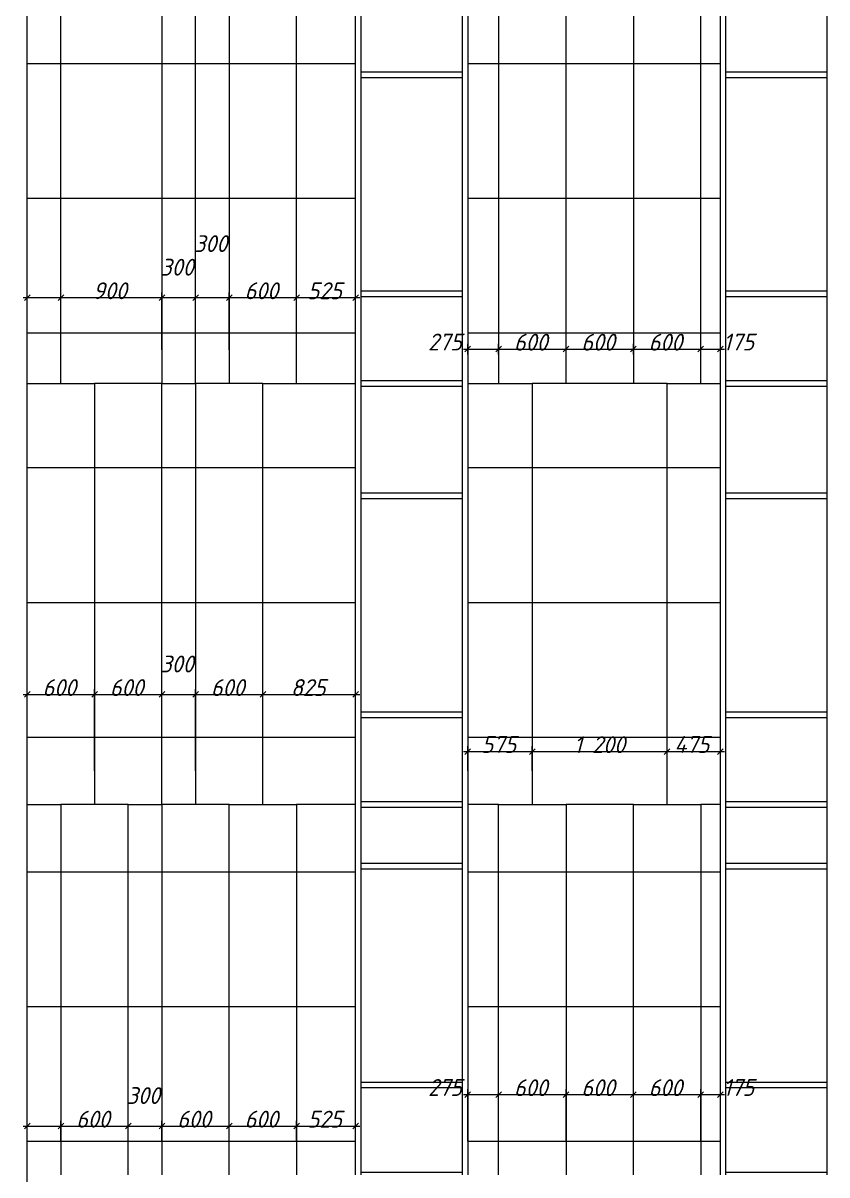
# Model space of a CAD drawing. Header units: millimetres. Extents: x 1499747 to 4230374, y -28481 to 441852.
# Drawn here: x 2723874 to 2731037, y 192584 to 202844 of the extents above; entities that cross this region are included whole.
import ezdxf
from ezdxf.xclip import XClip

# ---------------------------------------------------------------- set-up
doc = ezdxf.new("R2010")
doc.units = ezdxf.units.MM
doc.header["$MEASUREMENT"] = 0
doc.header["$XCLIPFRAME"] = 0
for name, color, linetype, lineweight in [('1 Фасад_42_Витражные окна_Ном._пера__1_Ном._пера__7', 7, 'Continuous', 18), ('1 Фасад_42_Выступы_Ном._пера__1_Ном._пера__7', 7, 'Continuous', 18), ('1 Фасад_42_Отделка керамика_Ном._пера__1_Ном._пера__7', 7, 'Continuous', 18), ('1 Фасад_42_Отделка керамика_Ном._пера__74_Ном._пера__255', 255, 'Continuous', 18), ('1 Фасад_42_Сетка кладки_Ном._пера__20_Ном._пера__1', 1, 'Continuous', 18), ('1 Фасад_42_Сетка кладки_Ном._пера__62_Ном._пера__253', 252, 'Continuous', 18), ('Кабель 2х6 mm', 150, 'Continuous', 30)]:
    doc.layers.add(name, color=color, linetype=linetype, lineweight=lineweight)
doc.styles.add('СГЕНЕРИР_СТИЛЬ_1', font='')
doc.styles.get('СГЕНЕРИР_СТИЛЬ_1').set_extended_font_data('GOST Common', italic=True)

# ---------------------------------------------------------------- blocks, each defined once
blk = doc.blocks.new('Чертеж_5_42', base_point=(1557140, 9891))
at = {"layer": '1 Фасад_42_Витражные окна_Ном._пера__1_Ном._пера__7', "color": 252, "linetype": 'Continuous', "true_color": 0x939598}
for p, q in [((1533165, 53016), (1533165, 53691)), ((1534065, 53691), (1534065, 53016)), ((1536415, 53016), (1536415, 53691)), ((1537315, 53691), (1537315, 53016)), ((1533165, 52991), (1533165, 53016)), ((1533165, 53016), (1533395, 53016)), ((1533165, 52966), (1533165, 52991)), ((1533165, 51066), (1533165, 52966)), ((1533165, 52966), (1533395, 52966)), ((1533395, 53016), (1534065, 53016)), ((1533395, 52966), (1534065, 52966)), ((1534065, 53016), (1534065, 52991)), ((1534065, 52991), (1534065, 52966)), ((1534065, 52966), (1534065, 51066)), ((1536415, 52991), (1536415, 53016)), ((1536415, 53016), (1536645, 53016)), ((1536415, 52966), (1536415, 52991)), ((1536415, 51066), (1536415, 52966)), ((1536415, 52966), (1536645, 52966)), ((1536645, 53016), (1537315, 53016)), ((1536645, 52966), (1537315, 52966)), ((1537315, 53016), (1537315, 52991)), ((1537315, 52991), (1537315, 52966)), ((1537315, 52966), (1537315, 51066)), ((1533165, 51041), (1533165, 51066)), ((1533165, 51066), (1533395, 51066)), ((1533165, 51016), (1533165, 51041)), ((1533165, 51016), (1533395, 51016)), ((1533165, 50266), (1533165, 51016)), ((1533395, 51066), (1534065, 51066)), ((1533395, 51016), (1534065, 51016)), ((1534065, 51066), (1534065, 51041)), ((1534065, 51041), (1534065, 51016)), ((1534065, 51016), (1534065, 50266)), ((1536415, 51041), (1536415, 51066)), ((1536415, 51066), (1536645, 51066)), ((1536415, 51016), (1536415, 51041)), ((1536415, 51016), (1536645, 51016)), ((1536415, 50266), (1536415, 51016)), ((1536645, 51066), (1537315, 51066)), ((1536645, 51016), (1537315, 51016)), ((1537315, 51066), (1537315, 51041)), ((1537315, 51041), (1537315, 51016)), ((1537315, 51016), (1537315, 50266)), ((1533165, 50266), (1533395, 50266)), ((1533165, 50241), (1533165, 50266)), ((1533165, 50216), (1533165, 50241)), ((1533165, 50216), (1533395, 50216)), ((1533165, 49266), (1533165, 50216)), ((1533395, 50266), (1534065, 50266)), ((1533395, 50216), (1534065, 50216)), ((1534065, 50266), (1534065, 50241)), ((1534065, 50241), (1534065, 50216)), ((1534065, 50216), (1534065, 49266)), ((1536415, 50266), (1536645, 50266)), ((1536415, 50241), (1536415, 50266)), ((1536415, 50216), (1536415, 50241)), ((1536415, 50216), (1536645, 50216)), ((1536415, 49266), (1536415, 50216)), ((1536645, 50266), (1537315, 50266)), ((1536645, 50216), (1537315, 50216)), ((1537315, 50266), (1537315, 50241)), ((1537315, 50241), (1537315, 50216)), ((1537315, 50216), (1537315, 49266)), ((1533165, 49266), (1533395, 49266)), ((1533165, 49241), (1533165, 49266)), ((1533395, 49266), (1534065, 49266)), ((1534065, 49266), (1534065, 49241)), ((1536415, 49266), (1536645, 49266)), ((1536415, 49241), (1536415, 49266)), ((1536645, 49266), (1537315, 49266)), ((1537315, 49266), (1537315, 49241)), ((1533165, 49216), (1533165, 49241)), ((1533165, 47316), (1533165, 49216)), ((1533165, 49216), (1533395, 49216)), ((1533395, 49216), (1534065, 49216)), ((1534065, 49241), (1534065, 49216)), ((1534065, 49216), (1534065, 47316)), ((1536415, 49216), (1536415, 49241)), ((1536415, 47316), (1536415, 49216)), ((1536415, 49216), (1536645, 49216)), ((1536645, 49216), (1537315, 49216)), ((1537315, 49241), (1537315, 49216)), ((1537315, 49216), (1537315, 47316)), ((1533165, 47291), (1533165, 47316)), ((1533165, 47316), (1533395, 47316)), ((1533395, 47316), (1534065, 47316)), ((1534065, 47316), (1534065, 47291)), ((1536415, 47291), (1536415, 47316)), ((1536415, 47316), (1536645, 47316)), ((1536645, 47316), (1537315, 47316)), ((1537315, 47316), (1537315, 47291)), ((1533165, 47266), (1533165, 47291)), ((1533165, 47266), (1533395, 47266)), ((1533165, 46516), (1533165, 47266)), ((1533395, 47266), (1534065, 47266)), ((1534065, 47291), (1534065, 47266)), ((1534065, 47266), (1534065, 46516)), ((1536415, 47266), (1536415, 47291)), ((1536415, 47266), (1536645, 47266)), ((1536415, 46516), (1536415, 47266)), ((1536645, 47266), (1537315, 47266)), ((1537315, 47291), (1537315, 47266)), ((1537315, 47266), (1537315, 46516)), ((1533165, 46516), (1533395, 46516)), ((1533165, 46491), (1533165, 46516)), ((1533165, 46466), (1533165, 46491)), ((1533395, 46516), (1534065, 46516)), ((1534065, 46516), (1534065, 46491)), ((1534065, 46491), (1534065, 46466)), ((1536415, 46516), (1536645, 46516)), ((1536415, 46491), (1536415, 46516)), ((1536415, 46466), (1536415, 46491)), ((1536645, 46516), (1537315, 46516)), ((1537315, 46516), (1537315, 46491)), ((1537315, 46491), (1537315, 46466)), ((1533165, 46466), (1533395, 46466)), ((1533165, 45966), (1533165, 46466)), ((1533395, 46466), (1534065, 46466)), ((1534065, 46466), (1534065, 45966)), ((1536415, 46466), (1536645, 46466)), ((1536415, 45966), (1536415, 46466)), ((1536645, 46466), (1537315, 46466)), ((1537315, 46466), (1537315, 45966)), ((1533165, 45941), (1533165, 45966)), ((1533395, 45966), (1533165, 45966)), ((1534065, 45966), (1533395, 45966)), ((1534065, 45966), (1534065, 45941)), ((1536415, 45941), (1536415, 45966)), ((1536645, 45966), (1536415, 45966)), ((1537315, 45966), (1536645, 45966)), ((1537315, 45966), (1537315, 45941)), ((1533165, 45916), (1533165, 45941)), ((1533395, 45916), (1533165, 45916)), ((1533165, 44016), (1533165, 45916)), ((1534065, 45916), (1533395, 45916)), ((1534065, 45941), (1534065, 45916)), ((1534065, 45916), (1534065, 44016)), ((1536415, 45916), (1536415, 45941)), ((1536645, 45916), (1536415, 45916)), ((1536415, 44016), (1536415, 45916)), ((1537315, 45916), (1536645, 45916)), ((1537315, 45941), (1537315, 45916)), ((1537315, 45916), (1537315, 44016)), ((1533165, 43991), (1533165, 44016)), ((1533395, 44016), (1533165, 44016)), ((1534065, 44016), (1533395, 44016)), ((1534065, 44016), (1534065, 43991)), ((1536415, 43991), (1536415, 44016)), ((1536645, 44016), (1536415, 44016)), ((1537315, 44016), (1536645, 44016)), ((1537315, 44016), (1537315, 43991)), ((1533165, 43966), (1533165, 43991)), ((1533395, 43966), (1533165, 43966)), ((1533165, 43216), (1533165, 43966)), ((1534065, 43966), (1533395, 43966)), ((1534065, 43991), (1534065, 43966)), ((1534065, 43966), (1534065, 43216)), ((1536415, 43966), (1536415, 43991)), ((1536645, 43966), (1536415, 43966)), ((1536415, 43216), (1536415, 43966)), ((1537315, 43966), (1536645, 43966)), ((1537315, 43991), (1537315, 43966)), ((1537315, 43966), (1537315, 43216)), ((1533165, 43216), (1533395, 43216)), ((1533165, 43191), (1533165, 43216)), ((1533395, 43216), (1534065, 43216)), ((1534065, 43216), (1534065, 43191)), ((1536415, 43216), (1536645, 43216)), ((1536415, 43191), (1536415, 43216)), ((1536645, 43216), (1537315, 43216)), ((1537315, 43216), (1537315, 43191))]:
    blk.add_line(p, q, dxfattribs=at)
at = {"layer": '1 Фасад_42_Выступы_Ном._пера__1_Ном._пера__7', "color": 252, "linetype": 'Continuous', "true_color": 0x939598}
for p, q in [((1530190, 46491), (1530190, 54741)), ((1530190, 16341), (1530190, 46491))]:
    blk.add_line(p, q, dxfattribs=at)
at = {"layer": '1 Фасад_42_Отделка керамика_Ном._пера__1_Ном._пера__7', "color": 252, "linetype": 'Continuous', "true_color": 0x939598}
for p, q in [((1533115, 50241), (1533115, 53541)), ((1534115, 53541), (1534115, 50241)), ((1536365, 50241), (1536365, 53541)), ((1530490, 50241), (1530790, 50241)), ((1531390, 50241), (1530790, 50241)), ((1530790, 50241), (1530790, 46491)), ((1531390, 46491), (1531390, 50241)), ((1532290, 50241), (1531690, 50241)), ((1531690, 50241), (1531690, 46491)), ((1532290, 46491), (1532290, 50241)), ((1532590, 50241), (1533115, 50241)), ((1533115, 46491), (1533115, 50241)), ((1534115, 50241), (1534115, 46491)), ((1534115, 50241), (1534390, 50241)), ((1535890, 50241), (1534690, 50241)), ((1534690, 50241), (1534690, 46491)), ((1535890, 46491), (1535890, 50241)), ((1536190, 50241), (1536365, 50241)), ((1536365, 46491), (1536365, 50241)), ((1530190, 46491), (1530490, 46491)), ((1531090, 46491), (1530490, 46491)), ((1530490, 46491), (1530490, 43191)), ((1531090, 46491), (1531390, 46491)), ((1531090, 43191), (1531090, 46491)), ((1531990, 46491), (1531390, 46491)), ((1531390, 46491), (1531390, 43191)), ((1531990, 46491), (1532290, 46491)), ((1531990, 43191), (1531990, 46491)), ((1532290, 46491), (1532590, 46491)), ((1533115, 46491), (1532590, 46491)), ((1532590, 46491), (1532590, 43191)), ((1533115, 43191), (1533115, 46491)), ((1534390, 46491), (1534115, 46491)), ((1534115, 46491), (1534115, 43191)), ((1534390, 46491), (1534690, 46491)), ((1534390, 43191), (1534390, 46491)), ((1534690, 46491), (1534990, 46491)), ((1535590, 46491), (1534990, 46491)), ((1534990, 46491), (1534990, 43191)), ((1535590, 46491), (1535890, 46491)), ((1535590, 43191), (1535590, 46491)), ((1535890, 46491), (1536190, 46491)), ((1536365, 46491), (1536190, 46491)), ((1536190, 46491), (1536190, 43191)), ((1536365, 43191), (1536365, 46491))]:
    blk.add_line(p, q, dxfattribs=at)
at = {"layer": '1 Фасад_42_Отделка керамика_Ном._пера__74_Ном._пера__255', "color": 252, "linetype": 'Continuous', "true_color": 0x939598}
for p, q in [((1530490, 50241), (1530490, 53541)), ((1531390, 53541), (1531390, 50241)), ((1531690, 50241), (1531690, 53541)), ((1531990, 53541), (1531990, 50241)), ((1532590, 50241), (1532590, 53541)), ((1534390, 53541), (1534390, 50241)), ((1534990, 50241), (1534990, 53541)), ((1535590, 53541), (1535590, 50241)), ((1536190, 50241), (1536190, 53541)), ((1530190, 50241), (1530490, 50241)), ((1531390, 50241), (1531690, 50241)), ((1532290, 50241), (1532590, 50241)), ((1534390, 50241), (1534690, 50241)), ((1535890, 50241), (1536190, 50241))]:
    blk.add_line(p, q, dxfattribs=at)
at = {"layer": '1 Фасад_42_Сетка кладки_Ном._пера__20_Ном._пера__1', "color": 252, "linetype": 'Continuous', "true_color": 0x939598}
for p, q in [((1530153, 51005), (1530190, 51005)), ((1530215, 51030), (1530165, 50980)), ((1530190, 50541), (1530190, 51052)), ((1530190, 51005), (1530490, 51005)), ((1530515, 51030), (1530465, 50980)), ((1530515, 51030), (1530465, 50980)), ((1530490, 50541), (1530490, 51052)), ((1530490, 50541), (1530490, 51052)), ((1530490, 51005), (1531390, 51005)), ((1531415, 51030), (1531365, 50980)), ((1531415, 51030), (1531365, 50980)), ((1531390, 50541), (1531390, 51052)), ((1531390, 50541), (1531390, 51052)), ((1531390, 51005), (1531690, 51005)), ((1531715, 51030), (1531665, 50980)), ((1531715, 51030), (1531665, 50980)), ((1531690, 50541), (1531690, 51052)), ((1531690, 50541), (1531690, 51052)), ((1531690, 51005), (1531990, 51005)), ((1532015, 51030), (1531965, 50980)), ((1532015, 51030), (1531965, 50980)), ((1531990, 50541), (1531990, 51052)), ((1531990, 50541), (1531990, 51052)), ((1531990, 51005), (1532590, 51005)), ((1532615, 51030), (1532565, 50980)), ((1532615, 51030), (1532565, 50980)), ((1532590, 50541), (1532590, 51052)), ((1532590, 50541), (1532590, 51052)), ((1532590, 51005), (1533115, 51005)), ((1533090, 50980), (1533140, 51030)), ((1533115, 50541), (1533115, 51052)), ((1533115, 51005), (1533153, 51005)), ((1534115, 50500), (1534115, 50594)), ((1534390, 50500), (1534390, 50594)), ((1534390, 50500), (1534390, 50594)), ((1534990, 50500), (1534990, 50594)), ((1534990, 50500), (1534990, 50594)), ((1535590, 50500), (1535590, 50594)), ((1535590, 50500), (1535590, 50594)), ((1536190, 50500), (1536190, 50594)), ((1536190, 50500), (1536190, 50594)), ((1536365, 50500), (1536365, 50594)), ((1534078, 50547), (1534115, 50547)), ((1534140, 50572), (1534090, 50522)), ((1534115, 50547), (1534390, 50547)), ((1534415, 50572), (1534365, 50522)), ((1534415, 50572), (1534365, 50522)), ((1534390, 50547), (1534990, 50547)), ((1535015, 50572), (1534965, 50522)), ((1535015, 50572), (1534965, 50522)), ((1534990, 50547), (1535590, 50547)), ((1535615, 50572), (1535565, 50522)), ((1535615, 50572), (1535565, 50522)), ((1535590, 50547), (1536190, 50547)), ((1536215, 50572), (1536165, 50522)), ((1536215, 50572), (1536165, 50522)), ((1536190, 50547), (1536365, 50547)), ((1536340, 50522), (1536390, 50572)), ((1536365, 50547), (1536403, 50547)), ((1530190, 46791), (1530190, 47518)), ((1530790, 46791), (1530790, 47518)), ((1530790, 46791), (1530790, 47518)), ((1531390, 46791), (1531390, 47518)), ((1531390, 46791), (1531390, 47518)), ((1531690, 46791), (1531690, 47518)), ((1531690, 46791), (1531690, 47518)), ((1532290, 46791), (1532290, 47518)), ((1532290, 46791), (1532290, 47518)), ((1533115, 46791), (1533115, 47518)), ((1530153, 47471), (1530190, 47471)), ((1530215, 47496), (1530165, 47446)), ((1530190, 47471), (1530790, 47471)), ((1530815, 47496), (1530765, 47446)), ((1530815, 47496), (1530765, 47446)), ((1530790, 47471), (1531390, 47471)), ((1531415, 47496), (1531365, 47446)), ((1531415, 47496), (1531365, 47446)), ((1531390, 47471), (1531690, 47471)), ((1531715, 47496), (1531665, 47446)), ((1531715, 47496), (1531665, 47446)), ((1531690, 47471), (1532290, 47471)), ((1532315, 47496), (1532265, 47446)), ((1532315, 47496), (1532265, 47446)), ((1532290, 47471), (1533115, 47471)), ((1533090, 47446), (1533140, 47496)), ((1533115, 47471), (1533153, 47471)), ((1534115, 46791), (1534115, 47009)), ((1534690, 46791), (1534690, 47009)), ((1534690, 46791), (1534690, 47009)), ((1535890, 46791), (1535890, 47009)), ((1535890, 46791), (1535890, 47009)), ((1536365, 46791), (1536365, 47009)), ((1534078, 46962), (1534115, 46962)), ((1534140, 46987), (1534090, 46937)), ((1534115, 46962), (1534690, 46962)), ((1534715, 46987), (1534665, 46937)), ((1534715, 46987), (1534665, 46937)), ((1534690, 46962), (1535890, 46962)), ((1535915, 46987), (1535865, 46937)), ((1535915, 46987), (1535865, 46937)), ((1535890, 46962), (1536365, 46962)), ((1536340, 46937), (1536390, 46987)), ((1536365, 46962), (1536403, 46962)), ((1534140, 43932), (1534090, 43882)), ((1534115, 43491), (1534115, 43954)), ((1534415, 43932), (1534365, 43882)), ((1534415, 43932), (1534365, 43882)), ((1534390, 43491), (1534390, 43954)), ((1534390, 43491), (1534390, 43954)), ((1535015, 43932), (1534965, 43882)), ((1535015, 43932), (1534965, 43882)), ((1534990, 43491), (1534990, 43954)), ((1534990, 43491), (1534990, 43954)), ((1535615, 43932), (1535565, 43882)), ((1535615, 43932), (1535565, 43882)), ((1535590, 43491), (1535590, 43954)), ((1535590, 43491), (1535590, 43954)), ((1536215, 43932), (1536165, 43882)), ((1536215, 43932), (1536165, 43882)), ((1536190, 43491), (1536190, 43954)), ((1536190, 43491), (1536190, 43954)), ((1536340, 43882), (1536390, 43932)), ((1536365, 43491), (1536365, 43954)), ((1534078, 43907), (1534115, 43907)), ((1534115, 43907), (1534390, 43907)), ((1534390, 43907), (1534990, 43907)), ((1534990, 43907), (1535590, 43907)), ((1535590, 43907), (1536190, 43907)), ((1536190, 43907), (1536365, 43907)), ((1536365, 43907), (1536403, 43907)), ((1530153, 43627), (1530190, 43627)), ((1530215, 43652), (1530165, 43602)), ((1530190, 43491), (1530190, 43674)), ((1530190, 43627), (1530490, 43627)), ((1530515, 43652), (1530465, 43602)), ((1530515, 43652), (1530465, 43602)), ((1530490, 43491), (1530490, 43674)), ((1530490, 43491), (1530490, 43674)), ((1530490, 43627), (1531090, 43627)), ((1531115, 43652), (1531065, 43602)), ((1531115, 43652), (1531065, 43602)), ((1531090, 43491), (1531090, 43674)), ((1531090, 43491), (1531090, 43674)), ((1531090, 43627), (1531390, 43627)), ((1531415, 43652), (1531365, 43602)), ((1531415, 43652), (1531365, 43602)), ((1531390, 43491), (1531390, 43674)), ((1531390, 43491), (1531390, 43674)), ((1531390, 43627), (1531990, 43627)), ((1532015, 43652), (1531965, 43602)), ((1532015, 43652), (1531965, 43602)), ((1531990, 43491), (1531990, 43674)), ((1531990, 43491), (1531990, 43674)), ((1531990, 43627), (1532590, 43627)), ((1532615, 43652), (1532565, 43602)), ((1532615, 43652), (1532565, 43602)), ((1532590, 43491), (1532590, 43674)), ((1532590, 43491), (1532590, 43674)), ((1532590, 43627), (1533115, 43627)), ((1533090, 43602), (1533140, 43652)), ((1533115, 43491), (1533115, 43674)), ((1533115, 43627), (1533153, 43627))]:
    blk.add_line(p, q, dxfattribs=at)
at = {"layer": '1 Фасад_42_Сетка кладки_Ном._пера__62_Ном._пера__253', "color": 252, "linetype": 'Continuous', "true_color": 0x939598}
for p, q in [((1530190, 53091), (1533115, 53091)), ((1534115, 53091), (1536365, 53091)), ((1530190, 51891), (1533115, 51891)), ((1534115, 51891), (1536365, 51891)), ((1530190, 50691), (1533115, 50691)), ((1534115, 50691), (1536365, 50691)), ((1530190, 49491), (1533115, 49491)), ((1534115, 49491), (1536365, 49491)), ((1530190, 48291), (1533115, 48291)), ((1534115, 48291), (1536365, 48291)), ((1530190, 47091), (1533115, 47091)), ((1534115, 47091), (1536365, 47091)), ((1530190, 45891), (1533115, 45891)), ((1534115, 45891), (1536365, 45891)), ((1530190, 44691), (1533115, 44691)), ((1534115, 44691), (1536365, 44691)), ((1530190, 43491), (1533115, 43491)), ((1534115, 43491), (1536365, 43491))]:
    blk.add_line(p, q, dxfattribs=at)
at = {"layer": '1 Фасад_42_Сетка кладки_Ном._пера__20_Ном._пера__1', "color": 252, "linetype": 'Continuous', "true_color": 0x939598, "char_height": 150, "attachment_point": 7, "style": 'СГЕНЕРИР_СТИЛЬ_1'}
for s, insert in [('\\A1;{\\pql;\\fGOST Common|b0|i1|c204|p0;\\W1.000000;300}', (1531676, 51411)), ('\\A1;{\\pql;\\fGOST Common|b0|i1|c204|p0;\\W1.000000;300}', (1531376, 51201)), ('\\A1;{\\pql;\\fGOST Common|b0|i1|c204|p0;\\W1.000000;900}', (1530776, 50991)), ('\\A1;{\\pql;\\fGOST Common|b0|i1|c204|p0;\\W1.000000;600}', (1532126, 50991)), ('\\A1;{\\pql;\\fGOST Common|b0|i1|c204|p0;\\W1.000000;525}', (1532688, 50991)), ('\\A1;{\\pql;\\fGOST Common|b0|i1|c204|p0;\\W1.000000;275}', (1533761, 50535)), ('\\A1;{\\pql;\\fGOST Common|b0|i1|c204|p0;\\W1.000000;175}', (1536390, 50535)), ('\\A1;{\\pql;\\fGOST Common|b0|i1|c204|p0;\\W1.000000;600}', (1534526, 50533)), ('\\A1;{\\pql;\\fGOST Common|b0|i1|c204|p0;\\W1.000000;600}', (1535126, 50533)), ('\\A1;{\\pql;\\fGOST Common|b0|i1|c204|p0;\\W1.000000;600}', (1535726, 50533)), ('\\A1;{\\pql;\\fGOST Common|b0|i1|c204|p0;\\W1.000000;300}', (1531376, 47667)), ('\\A1;{\\pql;\\fGOST Common|b0|i1|c204|p0;\\W1.000000;600}', (1530326, 47457)), ('\\A1;{\\pql;\\fGOST Common|b0|i1|c204|p0;\\W1.000000;600}', (1530926, 47457)), ('\\A1;{\\pql;\\fGOST Common|b0|i1|c204|p0;\\W1.000000;600}', (1531826, 47457)), ('\\A1;{\\pql;\\fGOST Common|b0|i1|c204|p0;\\W1.000000;825}', (1532538, 47457)), ('\\A1;{\\pql;\\fGOST Common|b0|i1|c204|p0;\\W1.000000;575}', (1534238, 46950)), ('\\A1;{\\pql;\\fGOST Common|b0|i1|c204|p0;\\W1.000000;1\xa0200}', (1535060, 46948)), ('\\A1;{\\pql;\\fGOST Common|b0|i1|c204|p0;\\W1.000000;475}', (1535955, 46950)), ('\\A1;{\\pql;\\fGOST Common|b0|i1|c204|p0;\\W1.000000;275}', (1533761, 43895)), ('\\A1;{\\pql;\\fGOST Common|b0|i1|c204|p0;\\W1.000000;600}', (1534526, 43893)), ('\\A1;{\\pql;\\fGOST Common|b0|i1|c204|p0;\\W1.000000;600}', (1535126, 43893)), ('\\A1;{\\pql;\\fGOST Common|b0|i1|c204|p0;\\W1.000000;600}', (1535726, 43893)), ('\\A1;{\\pql;\\fGOST Common|b0|i1|c204|p0;\\W1.000000;175}', (1536390, 43895)), ('\\A1;{\\pql;\\fGOST Common|b0|i1|c204|p0;\\W1.000000;300}', (1531076, 43823)), ('\\A1;{\\pql;\\fGOST Common|b0|i1|c204|p0;\\W1.000000;600}', (1530626, 43613)), ('\\A1;{\\pql;\\fGOST Common|b0|i1|c204|p0;\\W1.000000;600}', (1531526, 43613)), ('\\A1;{\\pql;\\fGOST Common|b0|i1|c204|p0;\\W1.000000;600}', (1532126, 43613)), ('\\A1;{\\pql;\\fGOST Common|b0|i1|c204|p0;\\W1.000000;525}', (1532688, 43613))]:
    blk.add_mtext(s, dxfattribs=dict(at, insert=insert))

msp = doc.modelspace()

# ---------------------------------------------------------------- block references
at = {"layer": 'Кабель 2х6 mm', "lineweight": 35}
ref = msp.add_blockref('Чертеж_5_42', (2750861.57013, 159284.39347), dxfattribs=at)
XClip(ref).set_block_clipping_path([(1496000, -1299.0576434789), (1580000, 60181.6414690267)])

doc.saveas('drawing.dxf')
